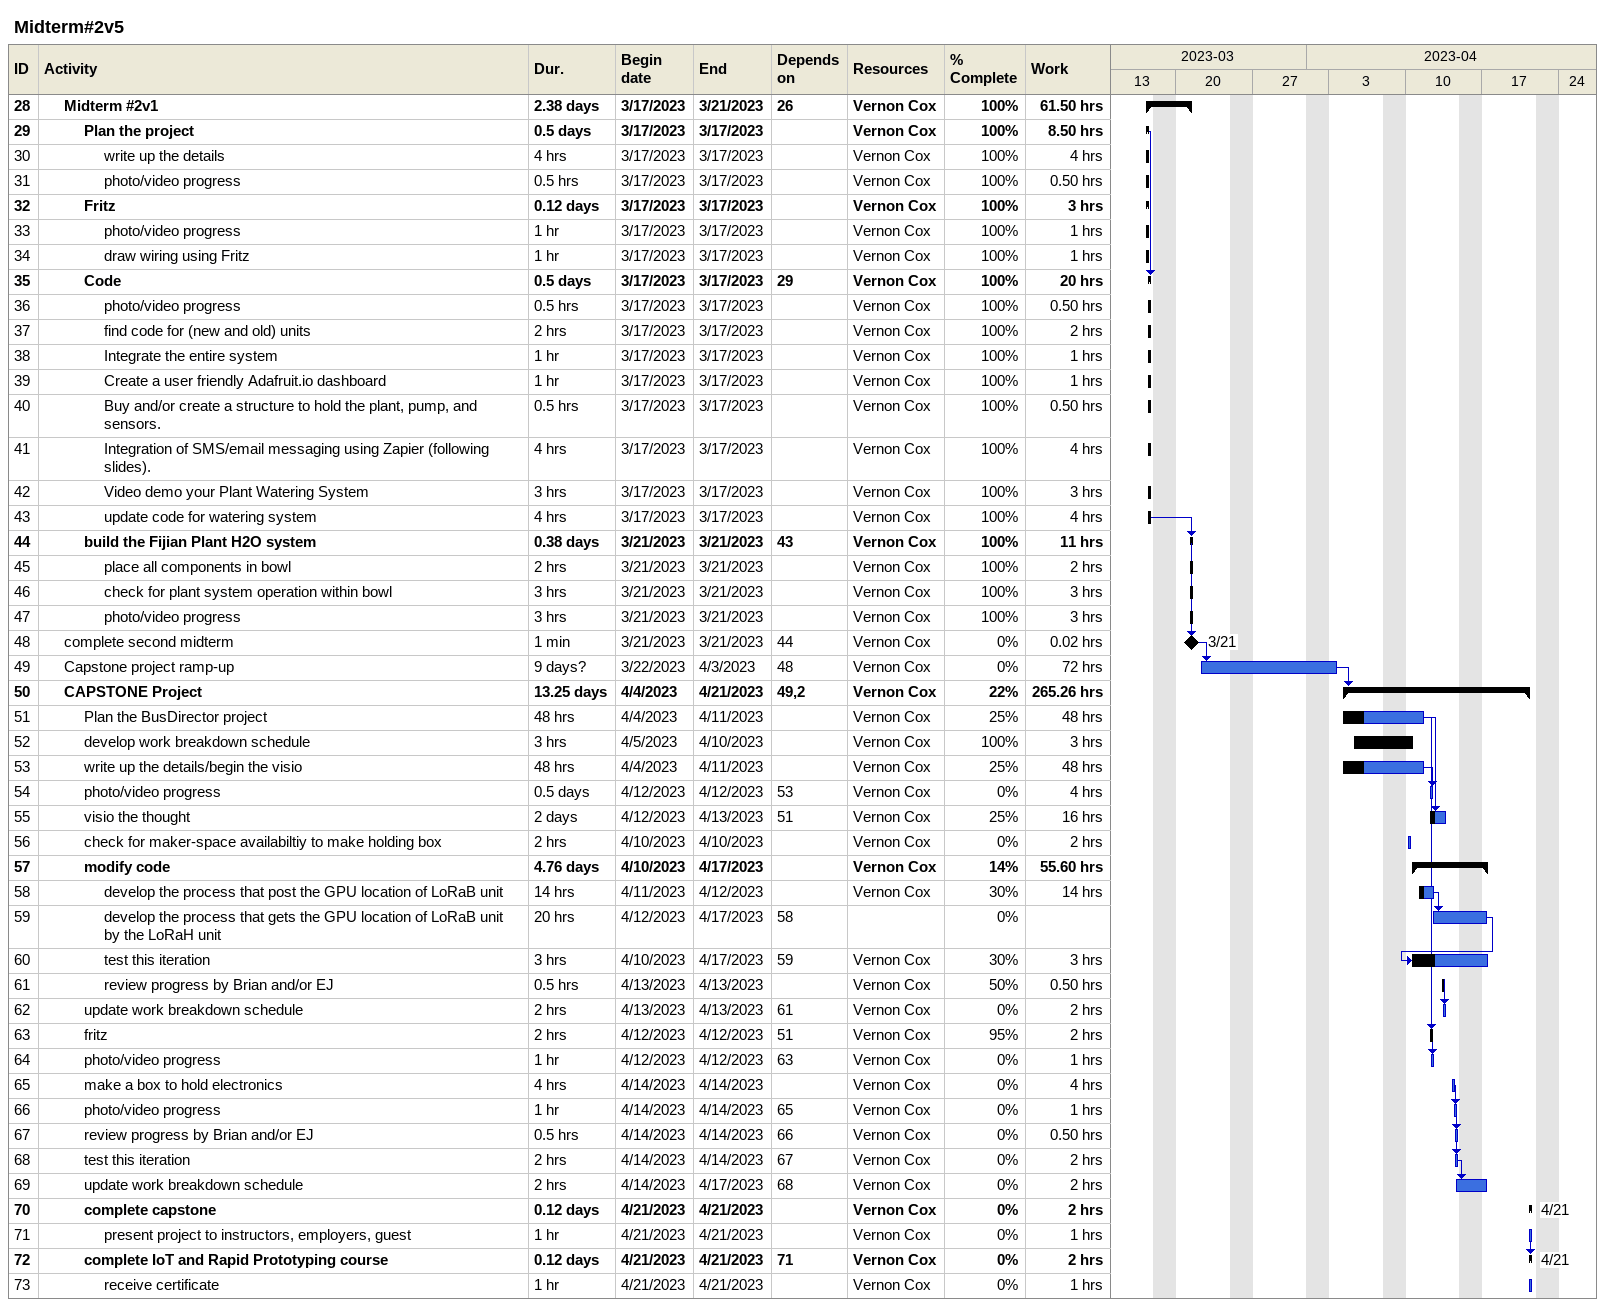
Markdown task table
Midterm#2v5

| ID | Level | Task | Duration | Start | Finish | Predecessors | Resources | % complete | Work (h) |
|---|---|---|---|---|---|---|---|---|---|
| 28 | 2 | **Midterm #2v1** | 2.38d | 2023-03-17 | 2023-03-21 | 26 | Vernon Cox | 100 | 61.50 |
| 29 | 3 | **Plan the project** | 0.5d | 2023-03-17 | 2023-03-17 |  | Vernon Cox | 100 | 8.50 |
| 30 | 4 | write up the details | 4h | 2023-03-17 | 2023-03-17 |  | Vernon Cox | 100 | 4 |
| 31 | 4 | photo/video progress | 0.5h | 2023-03-17 | 2023-03-17 |  | Vernon Cox | 100 | 0.50 |
| 32 | 3 | **Fritz** | 0.12d | 2023-03-17 | 2023-03-17 |  | Vernon Cox | 100 | 3 |
| 33 | 4 | photo/video progress | 1h | 2023-03-17 | 2023-03-17 |  | Vernon Cox | 100 | 1 |
| 34 | 4 | draw wiring using Fritz | 1h | 2023-03-17 | 2023-03-17 |  | Vernon Cox | 100 | 1 |
| 35 | 3 | **Code** | 0.5d | 2023-03-17 | 2023-03-17 | 29 | Vernon Cox | 100 | 20 |
| 36 | 4 | photo/video progress | 0.5h | 2023-03-17 | 2023-03-17 |  | Vernon Cox | 100 | 0.50 |
| 37 | 4 | find code for (new and old) units | 2h | 2023-03-17 | 2023-03-17 |  | Vernon Cox | 100 | 2 |
| 38 | 4 | Integrate the entire system | 1h | 2023-03-17 | 2023-03-17 |  | Vernon Cox | 100 | 1 |
| 39 | 4 | Create a user friendly Adafruit.io dashboard | 1h | 2023-03-17 | 2023-03-17 |  | Vernon Cox | 100 | 1 |
| 40 | 4 | Buy and/or create a structure to hold the plant, pump, and sensors. | 0.5h | 2023-03-17 | 2023-03-17 |  | Vernon Cox | 100 | 0.50 |
| 41 | 4 | Integration of SMS/email messaging using Zapier (following slides). | 4h | 2023-03-17 | 2023-03-17 |  | Vernon Cox | 100 | 4 |
| 42 | 4 | Video demo your Plant Watering System | 3h | 2023-03-17 | 2023-03-17 |  | Vernon Cox | 100 | 3 |
| 43 | 4 | update code for watering system | 4h | 2023-03-17 | 2023-03-17 |  | Vernon Cox | 100 | 4 |
| 44 | 3 | **build the Fijian Plant H2O system** | 0.38d | 2023-03-21 | 2023-03-21 | 43 | Vernon Cox | 100 | 11 |
| 45 | 4 | place all components in bowl | 2h | 2023-03-21 | 2023-03-21 |  | Vernon Cox | 100 | 2 |
| 46 | 4 | check for plant system operation within bowl | 3h | 2023-03-21 | 2023-03-21 |  | Vernon Cox | 100 | 3 |
| 47 | 4 | photo/video progress | 3h | 2023-03-21 | 2023-03-21 |  | Vernon Cox | 100 | 3 |
| 48 | 2 | complete second midterm | 1min | 2023-03-21 | 2023-03-21 | 44 | Vernon Cox | 0 | 0.02 |
| 49 | 2 | Capstone project ramp-up | 9d? | 2023-03-22 | 2023-04-03 | 48 | Vernon Cox | 0 | 72 |
| 50 | 2 | **CAPSTONE Project** | 13.25d | 2023-04-04 | 2023-04-21 | 49, 2 | Vernon Cox | 22 | 265.26 |
| 51 | 3 | Plan the BusDirector project | 48h | 2023-04-04 | 2023-04-11 |  | Vernon Cox | 25 | 48 |
| 52 | 3 | develop work breakdown schedule | 3h | 2023-04-05 | 2023-04-10 |  | Vernon Cox | 100 | 3 |
| 53 | 3 | write up the details/begin the visio | 48h | 2023-04-04 | 2023-04-11 |  | Vernon Cox | 25 | 48 |
| 54 | 3 | photo/video progress | 0.5d | 2023-04-12 | 2023-04-12 | 53 | Vernon Cox | 0 | 4 |
| 55 | 3 | visio the thought | 2d | 2023-04-12 | 2023-04-13 | 51 | Vernon Cox | 25 | 16 |
| 56 | 3 | check for maker-space availabiltiy to make holding box | 2h | 2023-04-10 | 2023-04-10 |  | Vernon Cox | 0 | 2 |
| 57 | 3 | **modify code** | 4.76d | 2023-04-10 | 2023-04-17 |  | Vernon Cox | 14 | 55.60 |
| 58 | 4 | develop the process that post the GPU location of LoRaB unit | 14h | 2023-04-11 | 2023-04-12 |  | Vernon Cox | 30 | 14 |
| 59 | 4 | develop the process that gets the GPU location of LoRaB unit by the LoRaH unit | 20h | 2023-04-12 | 2023-04-17 | 58 |  | 0 |  |
| 60 | 4 | test this iteration | 3h | 2023-04-10 | 2023-04-17 | 59 | Vernon Cox | 30 | 3 |
| 61 | 4 | review progress by Brian and/or EJ | 0.5h | 2023-04-13 | 2023-04-13 |  | Vernon Cox | 50 | 0.50 |
| 62 | 3 | update work breakdown schedule | 2h | 2023-04-13 | 2023-04-13 | 61 | Vernon Cox | 0 | 2 |
| 63 | 3 | fritz | 2h | 2023-04-12 | 2023-04-12 | 51 | Vernon Cox | 95 | 2 |
| 64 | 3 | photo/video progress | 1h | 2023-04-12 | 2023-04-12 | 63 | Vernon Cox | 0 | 1 |
| 65 | 3 | make a box to hold electronics | 4h | 2023-04-14 | 2023-04-14 |  | Vernon Cox | 0 | 4 |
| 66 | 3 | photo/video progress | 1h | 2023-04-14 | 2023-04-14 | 65 | Vernon Cox | 0 | 1 |
| 67 | 3 | review progress by Brian and/or EJ | 0.5h | 2023-04-14 | 2023-04-14 | 66 | Vernon Cox | 0 | 0.50 |
| 68 | 3 | test this iteration | 2h | 2023-04-14 | 2023-04-14 | 67 | Vernon Cox | 0 | 2 |
| 69 | 3 | update work breakdown schedule | 2h | 2023-04-14 | 2023-04-17 | 68 | Vernon Cox | 0 | 2 |
| 70 | 3 | **complete capstone** | 0.12d | 2023-04-21 | 2023-04-21 |  | Vernon Cox | 0 | 2 |
| 71 | 4 | present project to instructors, employers, guest | 1h | 2023-04-21 | 2023-04-21 |  | Vernon Cox | 0 | 1 |
| 72 | 3 | **complete IoT and Rapid Prototyping course** | 0.12d | 2023-04-21 | 2023-04-21 | 71 | Vernon Cox | 0 | 2 |
| 73 | 4 | receive certificate | 1h | 2023-04-21 | 2023-04-21 |  | Vernon Cox | 0 | 1 |
